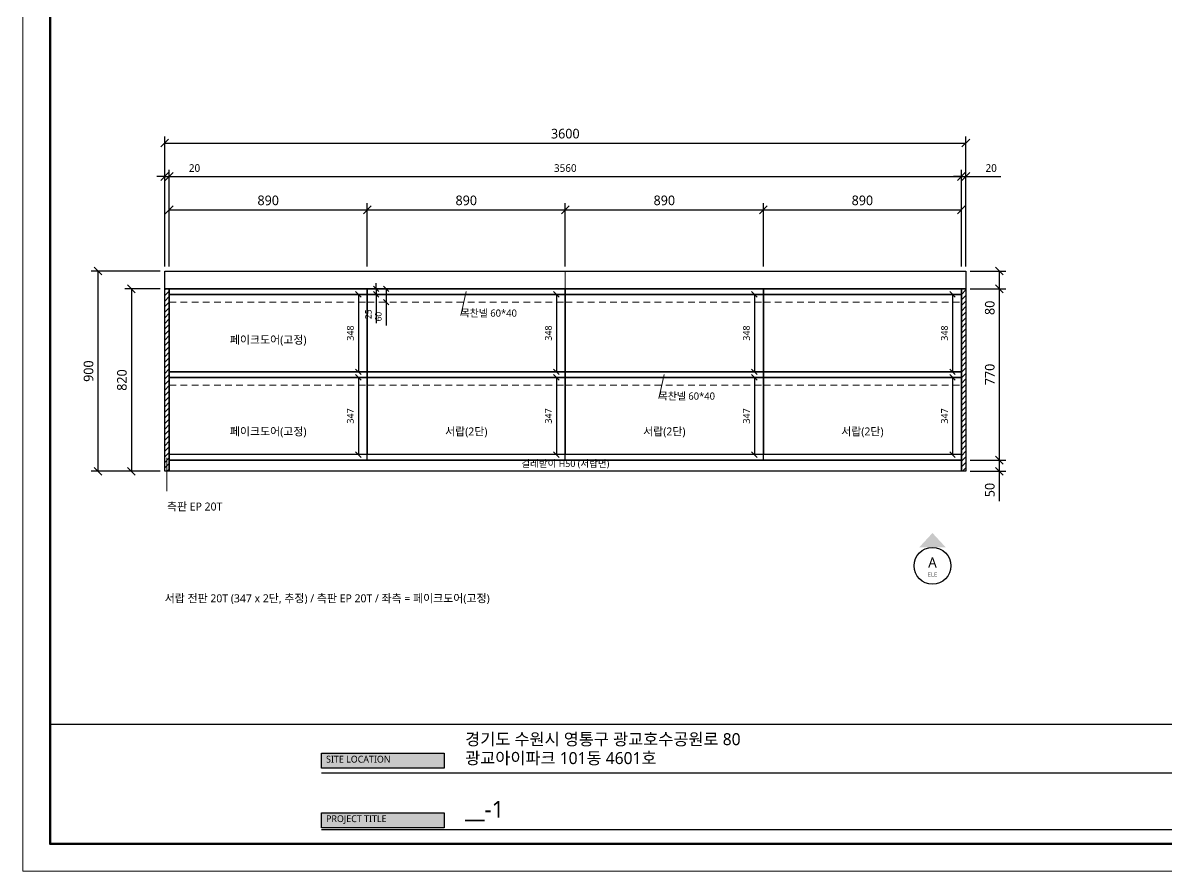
# Model space of a CAD drawing. Header units: millimetres. Extents: x 112 to 77378, y 62 to 7704.
# Drawn here: x 32452 to 37590, y 78 to 3891 of the extents above; entities that cross this region are included whole.
import ezdxf
from ezdxf.enums import TextEntityAlignment as Align

# ---------------------------------------------------------------- set-up
doc = ezdxf.new("R2010")
doc.units = ezdxf.units.MM
doc.header["$LTSCALE"] = 10
for name, color, linetype, lineweight, true_color in [('DIM', 252, 'Continuous', 13, 0x969696), ('FRAME', 18, 'Continuous', 100, 0x000000), ('NOTE_BLUE', 5, 'Continuous', 9, 0x0000ff), ('NOTE_RED', 242, 'Continuous', 25, 0xde0038), ('OUTLINE', 18, 'Continuous', 25, 0x000000), ('TEXT', 18, 'Continuous', 13, 0x000000), ('THIN', 8, 'Continuous', 5, 0x6e6e6e)]:
    doc.layers.add(name, color=color, linetype=linetype, lineweight=lineweight, true_color=true_color)
doc.styles.add('MALGUN', font='malgun.ttf')
doc.dimstyles.new('KAB', dxfattribs={"dimscale": 25, "dimtxt": 1.73, "dimasz": 0, "dimexe": 1.2, "dimexo": 0.8, "dimgap": 0.8, "dimtad": 1, "dimdec": 0, "dimtxsty": 'MALGUN', "dimtsz": 0.7, "dimcen": 2.5, "dimclrd": 256, "dimclre": 256, "dimclrt": 256, "dimazin": 3, "dimtfac": 1, "dimtmove": 0, "dimatfit": 3})

# ---------------------------------------------------------------- blocks, each defined once
blk = doc.blocks.new('FRAME_SHEET4')
at = {"layer": 'FRAME', "true_color": 0x555555}
h = blk.add_hatch(color=251, dxfattribs=at)
h.dxf.hatch_style = 1
h.paths.add_polyline_path([(1455, 607.5), (2005, 607.5), (2005, 540), (1455, 540)])
h = blk.add_hatch(color=251, dxfattribs=at)
h.dxf.hatch_style = 1
h.paths.add_polyline_path([(1455, 340), (2005, 340), (2005, 272.5), (1455, 272.5)])
at = {"layer": 'FRAME', "color": 18, "lineweight": 25, "true_color": 0x000000}
blk.add_line((235, 737.5), (10265, 737.5), dxfattribs=at)
at = {"layer": 'FRAME', "color": 18, "lineweight": 13, "true_color": 0x000000}
blk.add_lwpolyline([(112.5, 7345), (10387.5, 7345), (10387.5, 77.5), (112.5, 77.5)], close=True, dxfattribs=at)
at = {"layer": 'FRAME', "color": 18, "lineweight": 100, "true_color": 0x000000}
blk.add_lwpolyline([(235, 7222.5), (10265, 7222.5), (10265, 200), (235, 200)], close=True, dxfattribs=at)
at = {"layer": 'OUTLINE', "color": 18, "lineweight": 25, "true_color": 0x000000}
for p, q in [((1455, 520), (5450, 520)), ((1455, 265), (5450, 265))]:
    blk.add_line(p, q, dxfattribs=at)
for points in [[(1455, 607.5), (2005, 607.5), (2005, 540), (1455, 540)], [(1455, 340), (2005, 340), (2005, 272.5), (1455, 272.5)]]:
    blk.add_lwpolyline(points, close=True, dxfattribs=at)
at = {"layer": 'TEXT', "color": 18, "true_color": 0x000000, "style": 'MALGUN'}
for s, height, p in [('경기도 수원시 영통구 광교호수공원로 80', 54, (2100, 627.5)), ('광교아이파크 101동 4601호', 54, (2100, 542.5)), ('__-1', 75.6, (2100, 295))]:
    blk.add_text(s, height=height, dxfattribs=at).set_placement(p, align=Align.BOTTOM_LEFT)
at = {"layer": 'TEXT', "color": 7, "true_color": 0xffffff, "style": 'MALGUN'}
for s, p in [('SITE LOCATION', (1475, 556.25)), ('PROJECT TITLE', (1475, 288.75))]:
    blk.add_text(s, height=30.6, dxfattribs=at).set_placement(p, align=Align.BOTTOM_LEFT)
blk = doc.blocks.new('*D575')
at = {"layer": 'Defpoints', "color": 0, "transparency": 16777216}
for p in [(1620, 2297), (1620, 1950), (1620, 1950)]:
    blk.add_point(p, dxfattribs=at)
at = {"layer": 'DIM', "lineweight": -2, "transparency": 16777216}
for p, q in [((1632.5, 2284.5), (1607.5, 2309.5)), ((1620, 2297), (1620, 1950)), ((1632.5, 1937.5), (1607.5, 1962.5))]:
    blk.add_line(p, q, dxfattribs=at)
at = {"layer": 'DIM', "lineweight": 13, "transparency": 16777216, "insert": (1584.2, 2123.5), "char_height": 30.6, "attachment_point": 5, "rotation": 90, "style": 'MALGUN'}
blk.add_mtext('347', dxfattribs=at)
blk = doc.blocks.new('*D576')
at = {"layer": 'Defpoints', "color": 0, "transparency": 16777216}
for p in [(1620, 2670), (1620, 2322), (1620, 2322)]:
    blk.add_point(p, dxfattribs=at)
at = {"layer": 'DIM', "lineweight": -2, "transparency": 16777216}
for p, q in [((1632.5, 2657.5), (1607.5, 2682.5)), ((1620, 2670), (1620, 2322)), ((1632.5, 2309.5), (1607.5, 2334.5))]:
    blk.add_line(p, q, dxfattribs=at)
at = {"layer": 'DIM', "lineweight": 13, "transparency": 16777216, "insert": (1584.2, 2496), "char_height": 30.6, "attachment_point": 5, "rotation": 90, "style": 'MALGUN'}
blk.add_mtext('348', dxfattribs=at)
blk = doc.blocks.new('*D577')
at = {"layer": 'Defpoints', "color": 0, "transparency": 16777216}
for p in [(2510, 2297), (2510, 1950), (2510, 1950)]:
    blk.add_point(p, dxfattribs=at)
at = {"layer": 'DIM', "lineweight": -2, "transparency": 16777216}
for p, q in [((2522.5, 2284.5), (2497.5, 2309.5)), ((2510, 2297), (2510, 1950)), ((2522.5, 1937.5), (2497.5, 1962.5))]:
    blk.add_line(p, q, dxfattribs=at)
at = {"layer": 'DIM', "lineweight": 13, "transparency": 16777216, "insert": (2474.2, 2123.5), "char_height": 30.6, "attachment_point": 5, "rotation": 90, "style": 'MALGUN'}
blk.add_mtext('347', dxfattribs=at)
blk = doc.blocks.new('*D563')
at = {"layer": 'Defpoints', "color": 0, "transparency": 16777216}
for p in [(2510, 2670), (2510, 2322), (2510, 2322)]:
    blk.add_point(p, dxfattribs=at)
at = {"layer": 'DIM', "lineweight": -2, "transparency": 16777216}
for p, q in [((2522.5, 2657.5), (2497.5, 2682.5)), ((2510, 2670), (2510, 2322)), ((2522.5, 2309.5), (2497.5, 2334.5))]:
    blk.add_line(p, q, dxfattribs=at)
at = {"layer": 'DIM', "lineweight": 13, "transparency": 16777216, "insert": (2474.2, 2496), "char_height": 30.6, "attachment_point": 5, "rotation": 90, "style": 'MALGUN'}
blk.add_mtext('348', dxfattribs=at)
blk = doc.blocks.new('*D585')
at = {"layer": 'Defpoints', "color": 0, "transparency": 16777216}
for p in [(3400, 2297), (3400, 1950), (3400, 1950)]:
    blk.add_point(p, dxfattribs=at)
at = {"layer": 'DIM', "lineweight": -2, "transparency": 16777216}
for p, q in [((3412.5, 2284.5), (3387.5, 2309.5)), ((3400, 2297), (3400, 1950)), ((3412.5, 1937.5), (3387.5, 1962.5))]:
    blk.add_line(p, q, dxfattribs=at)
at = {"layer": 'DIM', "lineweight": 13, "transparency": 16777216, "insert": (3364.2, 2123.5), "char_height": 30.6, "attachment_point": 5, "rotation": 90, "style": 'MALGUN'}
blk.add_mtext('347', dxfattribs=at)
blk = doc.blocks.new('*D564')
at = {"layer": 'Defpoints', "color": 0, "transparency": 16777216}
for p in [(3400, 2670), (3400, 2322), (3400, 2322)]:
    blk.add_point(p, dxfattribs=at)
at = {"layer": 'DIM', "lineweight": -2, "transparency": 16777216}
for p, q in [((3412.5, 2657.5), (3387.5, 2682.5)), ((3400, 2670), (3400, 2322)), ((3412.5, 2309.5), (3387.5, 2334.5))]:
    blk.add_line(p, q, dxfattribs=at)
at = {"layer": 'DIM', "lineweight": 13, "transparency": 16777216, "insert": (3364.2, 2496), "char_height": 30.6, "attachment_point": 5, "rotation": 90, "style": 'MALGUN'}
blk.add_mtext('348', dxfattribs=at)
blk = doc.blocks.new('*D565')
at = {"layer": 'Defpoints', "color": 0, "transparency": 16777216}
for p in [(4290, 2297), (4290, 1950), (4290, 1950)]:
    blk.add_point(p, dxfattribs=at)
at = {"layer": 'DIM', "lineweight": -2, "transparency": 16777216}
for p, q in [((4302.5, 2284.5), (4277.5, 2309.5)), ((4290, 2297), (4290, 1950)), ((4302.5, 1937.5), (4277.5, 1962.5))]:
    blk.add_line(p, q, dxfattribs=at)
at = {"layer": 'DIM', "lineweight": 13, "transparency": 16777216, "insert": (4254.2, 2123.5), "char_height": 30.6, "attachment_point": 5, "rotation": 90, "style": 'MALGUN'}
blk.add_mtext('347', dxfattribs=at)
blk = doc.blocks.new('*D583')
at = {"layer": 'Defpoints', "color": 0, "transparency": 16777216}
for p in [(4290, 2670), (4290, 2322), (4290, 2322)]:
    blk.add_point(p, dxfattribs=at)
at = {"layer": 'DIM', "lineweight": -2, "transparency": 16777216}
for p, q in [((4302.5, 2657.5), (4277.5, 2682.5)), ((4290, 2670), (4290, 2322)), ((4302.5, 2309.5), (4277.5, 2334.5))]:
    blk.add_line(p, q, dxfattribs=at)
at = {"layer": 'DIM', "lineweight": 13, "transparency": 16777216, "insert": (4254.2, 2496), "char_height": 30.6, "attachment_point": 5, "rotation": 90, "style": 'MALGUN'}
blk.add_mtext('348', dxfattribs=at)
blk = doc.blocks.new('*D566')
at = {"layer": 'Defpoints', "color": 0, "transparency": 16777216}
for p in [(1700, 2695), (1700, 2670), (1700, 2670)]:
    blk.add_point(p, dxfattribs=at)
at = {"layer": 'NOTE_BLUE', "lineweight": -2, "transparency": 16777216}
for p, q in [((1712.5, 2682.5), (1687.5, 2707.5)), ((1712.5, 2657.5), (1687.5, 2682.5)), ((1700, 2695), (1700, 2720)), ((1700, 2695), (1700, 2670)), ((1700, 2670), (1700, 2540.9))]:
    blk.add_line(p, q, dxfattribs=at)
at = {"layer": 'NOTE_BLUE', "lineweight": 9, "transparency": 16777216, "insert": (1665.1, 2580.5), "char_height": 28.8, "attachment_point": 5, "rotation": 90, "style": 'MALGUN'}
blk.add_mtext('25', dxfattribs=at)
blk = doc.blocks.new('*D567')
at = {"layer": 'Defpoints', "color": 0, "transparency": 16777216}
for p in [(1745, 2695), (1745, 2635), (1745, 2635)]:
    blk.add_point(p, dxfattribs=at)
at = {"layer": 'NOTE_BLUE', "lineweight": -2, "transparency": 16777216}
for p, q in [((1757.5, 2682.5), (1732.5, 2707.5)), ((1745, 2695), (1745, 2635)), ((1757.5, 2622.5), (1732.5, 2647.5)), ((1745, 2635), (1745, 2529.8))]:
    blk.add_line(p, q, dxfattribs=at)
at = {"layer": 'NOTE_BLUE', "lineweight": 9, "transparency": 16777216, "insert": (1710.1, 2569.9), "char_height": 28.8, "attachment_point": 5, "rotation": 90, "style": 'MALGUN'}
blk.add_mtext('60', dxfattribs=at)
blk = doc.blocks.new('*D568')
at = {"layer": 'Defpoints', "color": 0, "transparency": 16777216}
for p in [(1660, 3050), (770, 2775), (1660, 2775)]:
    blk.add_point(p, dxfattribs=at)
at = {"layer": 'DIM', "lineweight": -2, "transparency": 16777216}
for p, q in [((752.5, 3032.5), (787.5, 3067.5)), ((770, 2795), (770, 3080)), ((770, 3050), (1660, 3050)), ((1642.5, 3032.5), (1677.5, 3067.5)), ((1660, 2795), (1660, 3080))]:
    blk.add_line(p, q, dxfattribs=at)
at = {"layer": 'DIM', "lineweight": 13, "transparency": 16777216, "insert": (1215, 3092.3), "char_height": 43.2, "attachment_point": 5, "style": 'MALGUN'}
blk.add_mtext('890', dxfattribs=at)
blk = doc.blocks.new('*D569')
at = {"layer": 'Defpoints', "color": 0, "transparency": 16777216}
for p in [(2550, 3050), (1660, 2775), (2550, 2775)]:
    blk.add_point(p, dxfattribs=at)
at = {"layer": 'DIM', "lineweight": -2, "transparency": 16777216}
for p, q in [((1642.5, 3032.5), (1677.5, 3067.5)), ((1660, 2795), (1660, 3080)), ((1660, 3050), (2550, 3050)), ((2532.5, 3032.5), (2567.5, 3067.5)), ((2550, 2795), (2550, 3080))]:
    blk.add_line(p, q, dxfattribs=at)
at = {"layer": 'DIM', "lineweight": 13, "transparency": 16777216, "insert": (2105, 3092.3), "char_height": 43.2, "attachment_point": 5, "style": 'MALGUN'}
blk.add_mtext('890', dxfattribs=at)
blk = doc.blocks.new('*D570')
at = {"layer": 'Defpoints', "color": 0, "transparency": 16777216}
for p in [(3440, 3050), (2550, 2775), (3440, 2775)]:
    blk.add_point(p, dxfattribs=at)
at = {"layer": 'DIM', "lineweight": -2, "transparency": 16777216}
for p, q in [((2532.5, 3032.5), (2567.5, 3067.5)), ((2550, 2795), (2550, 3080)), ((2550, 3050), (3440, 3050)), ((3422.5, 3032.5), (3457.5, 3067.5)), ((3440, 2795), (3440, 3080))]:
    blk.add_line(p, q, dxfattribs=at)
at = {"layer": 'DIM', "lineweight": 13, "transparency": 16777216, "insert": (2995, 3092.3), "char_height": 43.2, "attachment_point": 5, "style": 'MALGUN'}
blk.add_mtext('890', dxfattribs=at)
blk = doc.blocks.new('*D571')
at = {"layer": 'Defpoints', "color": 0, "transparency": 16777216}
for p in [(4330, 3050), (3440, 2775), (4330, 2775)]:
    blk.add_point(p, dxfattribs=at)
at = {"layer": 'DIM', "lineweight": -2, "transparency": 16777216}
for p, q in [((3422.5, 3032.5), (3457.5, 3067.5)), ((3440, 2795), (3440, 3080)), ((3440, 3050), (4330, 3050)), ((4312.5, 3032.5), (4347.5, 3067.5)), ((4330, 2795), (4330, 3080))]:
    blk.add_line(p, q, dxfattribs=at)
at = {"layer": 'DIM', "lineweight": 13, "transparency": 16777216, "insert": (3885, 3092.3), "char_height": 43.2, "attachment_point": 5, "style": 'MALGUN'}
blk.add_mtext('890', dxfattribs=at)
blk = doc.blocks.new('*D572')
at = {"layer": 'Defpoints', "color": 0, "transparency": 16777216}
for p in [(770, 3200), (750, 2775), (770, 2775)]:
    blk.add_point(p, dxfattribs=at)
at = {"layer": 'DIM', "lineweight": -2, "transparency": 16777216}
for p, q in [((750, 3200), (715, 3200)), ((732.5, 3182.5), (767.5, 3217.5)), ((750, 2795), (750, 3230)), ((750, 3200), (770, 3200)), ((752.5, 3182.5), (787.5, 3217.5)), ((770, 2795), (770, 3230)), ((770, 3200), (927.7, 3200))]:
    blk.add_line(p, q, dxfattribs=at)
at = {"layer": 'DIM', "lineweight": 13, "transparency": 16777216, "insert": (883.9, 3237.7), "char_height": 34.2, "attachment_point": 5, "style": 'MALGUN'}
blk.add_mtext('20', dxfattribs=at)
blk = doc.blocks.new('*D573')
at = {"layer": 'Defpoints', "color": 0, "transparency": 16777216}
for p in [(4330, 3200), (770, 2775), (4330, 2775)]:
    blk.add_point(p, dxfattribs=at)
at = {"layer": 'DIM', "lineweight": -2, "transparency": 16777216}
for p, q in [((752.5, 3182.5), (787.5, 3217.5)), ((770, 2795), (770, 3230)), ((770, 3200), (4330, 3200)), ((4312.5, 3182.5), (4347.5, 3217.5)), ((4330, 2795), (4330, 3230))]:
    blk.add_line(p, q, dxfattribs=at)
at = {"layer": 'DIM', "lineweight": 13, "transparency": 16777216, "insert": (2550, 3237.7), "char_height": 34.2, "attachment_point": 5, "style": 'MALGUN'}
blk.add_mtext('3560', dxfattribs=at)
blk = doc.blocks.new('*D574')
at = {"layer": 'Defpoints', "color": 0, "transparency": 16777216}
for p in [(4350, 3200), (4330, 2775), (4350, 2775)]:
    blk.add_point(p, dxfattribs=at)
at = {"layer": 'DIM', "lineweight": -2, "transparency": 16777216}
for p, q in [((4330, 3200), (4295, 3200)), ((4312.5, 3182.5), (4347.5, 3217.5)), ((4330, 2795), (4330, 3230)), ((4330, 3200), (4350, 3200)), ((4332.5, 3182.5), (4367.5, 3217.5)), ((4350, 2795), (4350, 3230)), ((4350, 3200), (4507.7, 3200))]:
    blk.add_line(p, q, dxfattribs=at)
at = {"layer": 'DIM', "lineweight": 13, "transparency": 16777216, "insert": (4463.9, 3237.7), "char_height": 34.2, "attachment_point": 5, "style": 'MALGUN'}
blk.add_mtext('20', dxfattribs=at)
blk = doc.blocks.new('*D584')
at = {"layer": 'Defpoints', "color": 0, "transparency": 16777216}
for p in [(4350, 3350), (750, 2775), (4350, 2775)]:
    blk.add_point(p, dxfattribs=at)
at = {"layer": 'DIM', "lineweight": -2, "transparency": 16777216}
for p, q in [((732.5, 3332.5), (767.5, 3367.5)), ((750, 2795), (750, 3380)), ((750, 3350), (4350, 3350)), ((4332.5, 3332.5), (4367.5, 3367.5)), ((4350, 2795), (4350, 3380))]:
    blk.add_line(p, q, dxfattribs=at)
at = {"layer": 'DIM', "lineweight": 13, "transparency": 16777216, "insert": (2550, 3392.3), "char_height": 43.2, "attachment_point": 5, "style": 'MALGUN'}
blk.add_mtext('3600', dxfattribs=at)
blk = doc.blocks.new('*D578')
at = {"layer": 'Defpoints', "color": 0, "transparency": 16777216}
for p in [(750, 2695), (600, 1875), (750, 1875)]:
    blk.add_point(p, dxfattribs=at)
at = {"layer": 'DIM', "lineweight": -2, "transparency": 16777216}
for p, q in [((730, 2695), (570, 2695)), ((617.5, 2677.5), (582.5, 2712.5)), ((600, 2695), (600, 1875)), ((730, 1875), (570, 1875)), ((617.5, 1857.5), (582.5, 1892.5))]:
    blk.add_line(p, q, dxfattribs=at)
at = {"layer": 'DIM', "lineweight": 13, "transparency": 16777216, "insert": (557.7, 2285), "char_height": 43.2, "attachment_point": 5, "rotation": 90, "style": 'MALGUN'}
blk.add_mtext('820', dxfattribs=at)
blk = doc.blocks.new('*D579')
at = {"layer": 'Defpoints', "color": 0, "transparency": 16777216}
for p in [(750, 2775), (450, 1875), (750, 1875)]:
    blk.add_point(p, dxfattribs=at)
at = {"layer": 'DIM', "lineweight": -2, "transparency": 16777216}
for p, q in [((730, 2775), (420, 2775)), ((467.5, 2757.5), (432.5, 2792.5)), ((450, 2775), (450, 1875)), ((730, 1875), (420, 1875)), ((467.5, 1857.5), (432.5, 1892.5))]:
    blk.add_line(p, q, dxfattribs=at)
at = {"layer": 'DIM', "lineweight": 13, "transparency": 16777216, "insert": (407.7, 2325), "char_height": 43.2, "attachment_point": 5, "rotation": 90, "style": 'MALGUN'}
blk.add_mtext('900', dxfattribs=at)
blk = doc.blocks.new('*D580')
at = {"layer": 'Defpoints', "color": 0, "transparency": 16777216}
for p in [(4350, 2775), (4350, 2695), (4500, 2695)]:
    blk.add_point(p, dxfattribs=at)
at = {"layer": 'DIM', "lineweight": -2, "transparency": 16777216}
for p, q in [((4370, 2775), (4530, 2775)), ((4517.5, 2757.5), (4482.5, 2792.5)), ((4500, 2775), (4500, 2695)), ((4370, 2695), (4530, 2695)), ((4517.5, 2677.5), (4482.5, 2712.5)), ((4500, 2695), (4500, 2559.2))]:
    blk.add_line(p, q, dxfattribs=at)
at = {"layer": 'DIM', "lineweight": 13, "transparency": 16777216, "insert": (4457.7, 2609.6), "char_height": 43.2, "attachment_point": 5, "rotation": 90, "style": 'MALGUN'}
blk.add_mtext('80', dxfattribs=at)
blk = doc.blocks.new('*D581')
at = {"layer": 'Defpoints', "color": 0, "transparency": 16777216}
for p in [(4350, 2695), (4350, 1925), (4500, 1925)]:
    blk.add_point(p, dxfattribs=at)
at = {"layer": 'DIM', "lineweight": -2, "transparency": 16777216}
for p, q in [((4370, 2695), (4530, 2695)), ((4517.5, 2677.5), (4482.5, 2712.5)), ((4500, 2695), (4500, 1925)), ((4370, 1925), (4530, 1925)), ((4517.5, 1907.5), (4482.5, 1942.5))]:
    blk.add_line(p, q, dxfattribs=at)
at = {"layer": 'DIM', "lineweight": 13, "transparency": 16777216, "insert": (4457.7, 2310), "char_height": 43.2, "attachment_point": 5, "rotation": 90, "style": 'MALGUN'}
blk.add_mtext('770', dxfattribs=at)
blk = doc.blocks.new('*D582')
at = {"layer": 'Defpoints', "color": 0, "transparency": 16777216}
for p in [(4350, 1925), (4350, 1875), (4500, 1875)]:
    blk.add_point(p, dxfattribs=at)
at = {"layer": 'DIM', "lineweight": -2, "transparency": 16777216}
for p, q in [((4370, 1925), (4530, 1925)), ((4517.5, 1907.5), (4482.5, 1942.5)), ((4500, 1925), (4500, 1875)), ((4370, 1875), (4530, 1875)), ((4517.5, 1857.5), (4482.5, 1892.5)), ((4500, 1875), (4500, 1741.2))]:
    blk.add_line(p, q, dxfattribs=at)
at = {"layer": 'DIM', "lineweight": 13, "transparency": 16777216, "insert": (4457.7, 1790.6), "char_height": 43.2, "attachment_point": 5, "rotation": 90, "style": 'MALGUN'}
blk.add_mtext('50', dxfattribs=at)
blk = doc.blocks.new('VIEW_FRONT_DOOR_S4')
at = {"layer": 'OUTLINE', "true_color": 0x000000}
h = blk.add_hatch(color=18, dxfattribs=at)
h.dxf.hatch_style = 1
h.paths.add_polyline_path([(4140, 1532.5), (4260, 1532.5), (4200, 1597.5)])
at = {"layer": 'THIN', "lineweight": 5, "true_color": 0xa5a5a5}
h = blk.add_hatch(dxfattribs=at)
h.set_pattern_fill('ANSI31', color=253, scale=5.5678)
h.paths.add_polyline_path([(750, 2695), (770, 2695), (770, 1875), (750, 1875)])
h = blk.add_hatch(dxfattribs=at)
h.set_pattern_fill('ANSI31', color=253, scale=5.56777)
h.paths.add_polyline_path([(4330, 2695), (4350, 2695), (4350, 1875), (4330, 1875)])
at = {"layer": 'NOTE_BLUE', "color": 5, "lineweight": 9, "true_color": 0x0000ff}
for p, q in [((2080, 2575.8), (2105, 2682.5)), ((2970, 2202.7), (2995, 2309.5)), ((760, 1935), (760, 1785))]:
    blk.add_line(p, q, dxfattribs=at)
at = {"layer": 'OUTLINE', "color": 18, "lineweight": 25, "true_color": 0x000000}
for p, q in [((770, 1925), (770, 2695)), ((1660, 1925), (1660, 2695)), ((2550, 1925), (2550, 2695)), ((3440, 1925), (3440, 2695))]:
    blk.add_line(p, q, dxfattribs=at)
for points in [[(750, 2775), (4350, 2775), (4350, 2695), (750, 2695)], [(750, 2695), (770, 2695), (770, 1875), (750, 1875)], [(770, 2695), (4330, 2695), (4330, 1925), (770, 1925)], [(771.5, 2695), (1658.5, 2695), (1658.5, 2670), (771.5, 2670)], [(1661.5, 2695), (2548.5, 2695), (2548.5, 2670), (1661.5, 2670)], [(2551.5, 2695), (3438.5, 2695), (3438.5, 2670), (2551.5, 2670)], [(3441.5, 2695), (4328.5, 2695), (4328.5, 2670), (3441.5, 2670)], [(4330, 2695), (4350, 2695), (4350, 1875), (4330, 1875)], [(771.5, 2670), (1658.5, 2670), (1658.5, 2322), (771.5, 2322)], [(1661.5, 2670), (2548.5, 2670), (2548.5, 2322), (1661.5, 2322)], [(2551.5, 2670), (3438.5, 2670), (3438.5, 2322), (2551.5, 2322)], [(3441.5, 2670), (4328.5, 2670), (4328.5, 2322), (3441.5, 2322)], [(771.5, 2322), (1658.5, 2322), (1658.5, 2297), (771.5, 2297)], [(1661.5, 2322), (2548.5, 2322), (2548.5, 2297), (1661.5, 2297)], [(2551.5, 2322), (3438.5, 2322), (3438.5, 2297), (2551.5, 2297)], [(3441.5, 2322), (4328.5, 2322), (4328.5, 2297), (3441.5, 2297)], [(771.5, 2297), (1658.5, 2297), (1658.5, 1950), (771.5, 1950)], [(1661.5, 2297), (2548.5, 2297), (2548.5, 1950), (1661.5, 1950)], [(2551.5, 2297), (3438.5, 2297), (3438.5, 1950), (2551.5, 1950)], [(3441.5, 2297), (4328.5, 2297), (4328.5, 1950), (3441.5, 1950)], [(770, 1925), (4330, 1925), (4330, 1875), (770, 1875)]]:
    blk.add_lwpolyline(points, close=True, dxfattribs=at)
blk.add_circle((4200, 1450), 82.5, dxfattribs=at)
at = {"layer": 'THIN', "color": 8, "lineweight": 5, "true_color": 0x6e6e6e}
for p, q in [((2550, 2775), (2550, 2695)), ((771.5, 2635), (801.5, 2635)), ((821.5, 2635), (851.5, 2635)), ((871.5, 2635), (901.5, 2635)), ((921.5, 2635), (951.5, 2635)), ((971.5, 2635), (1001.5, 2635)), ((1021.5, 2635), (1051.5, 2635)), ((1071.5, 2635), (1101.5, 2635)), ((1121.5, 2635), (1151.5, 2635)), ((1171.5, 2635), (1201.5, 2635)), ((1221.5, 2635), (1251.5, 2635)), ((1271.5, 2635), (1301.5, 2635)), ((1321.5, 2635), (1351.5, 2635)), ((1371.5, 2635), (1401.5, 2635)), ((1421.5, 2635), (1451.5, 2635)), ((1471.5, 2635), (1501.5, 2635)), ((1521.5, 2635), (1551.5, 2635)), ((1571.5, 2635), (1601.5, 2635)), ((1621.5, 2635), (1651.5, 2635)), ((1661.5, 2635), (1691.5, 2635)), ((1711.5, 2635), (1741.5, 2635)), ((1761.5, 2635), (1791.5, 2635)), ((1811.5, 2635), (1841.5, 2635)), ((1861.5, 2635), (1891.5, 2635)), ((1911.5, 2635), (1941.5, 2635)), ((1961.5, 2635), (1991.5, 2635)), ((2011.5, 2635), (2041.5, 2635)), ((2061.5, 2635), (2091.5, 2635)), ((2111.5, 2635), (2141.5, 2635)), ((2161.5, 2635), (2191.5, 2635)), ((2211.5, 2635), (2241.5, 2635)), ((2261.5, 2635), (2291.5, 2635)), ((2311.5, 2635), (2341.5, 2635)), ((2361.5, 2635), (2391.5, 2635)), ((2411.5, 2635), (2441.5, 2635)), ((2461.5, 2635), (2491.5, 2635)), ((2511.5, 2635), (2541.5, 2635)), ((2551.5, 2635), (2581.5, 2635)), ((2601.5, 2635), (2631.5, 2635)), ((2651.5, 2635), (2681.5, 2635)), ((2701.5, 2635), (2731.5, 2635)), ((2751.5, 2635), (2781.5, 2635)), ((2801.5, 2635), (2831.5, 2635)), ((2851.5, 2635), (2881.5, 2635)), ((2901.5, 2635), (2931.5, 2635)), ((2951.5, 2635), (2981.5, 2635)), ((3001.5, 2635), (3031.5, 2635)), ((3051.5, 2635), (3081.5, 2635)), ((3101.5, 2635), (3131.5, 2635)), ((3151.5, 2635), (3181.5, 2635)), ((3201.5, 2635), (3231.5, 2635)), ((3251.5, 2635), (3281.5, 2635)), ((3301.5, 2635), (3331.5, 2635)), ((3351.5, 2635), (3381.5, 2635)), ((3401.5, 2635), (3431.5, 2635)), ((3441.5, 2635), (3471.5, 2635)), ((3491.5, 2635), (3521.5, 2635)), ((3541.5, 2635), (3571.5, 2635)), ((3591.5, 2635), (3621.5, 2635)), ((3641.5, 2635), (3671.5, 2635)), ((3691.5, 2635), (3721.5, 2635)), ((3741.5, 2635), (3771.5, 2635)), ((3791.5, 2635), (3821.5, 2635)), ((3841.5, 2635), (3871.5, 2635)), ((3891.5, 2635), (3921.5, 2635)), ((3941.5, 2635), (3971.5, 2635)), ((3991.5, 2635), (4021.5, 2635)), ((4041.5, 2635), (4071.5, 2635)), ((4091.5, 2635), (4121.5, 2635)), ((4141.5, 2635), (4171.5, 2635)), ((4191.5, 2635), (4221.5, 2635)), ((4241.5, 2635), (4271.5, 2635)), ((4291.5, 2635), (4321.5, 2635)), ((771.5, 2262), (801.5, 2262)), ((821.5, 2262), (851.5, 2262)), ((871.5, 2262), (901.5, 2262)), ((921.5, 2262), (951.5, 2262)), ((971.5, 2262), (1001.5, 2262)), ((1021.5, 2262), (1051.5, 2262)), ((1071.5, 2262), (1101.5, 2262)), ((1121.5, 2262), (1151.5, 2262)), ((1171.5, 2262), (1201.5, 2262)), ((1221.5, 2262), (1251.5, 2262)), ((1271.5, 2262), (1301.5, 2262)), ((1321.5, 2262), (1351.5, 2262)), ((1371.5, 2262), (1401.5, 2262)), ((1421.5, 2262), (1451.5, 2262)), ((1471.5, 2262), (1501.5, 2262)), ((1521.5, 2262), (1551.5, 2262)), ((1571.5, 2262), (1601.5, 2262)), ((1621.5, 2262), (1651.5, 2262)), ((1661.5, 2262), (1691.5, 2262)), ((1711.5, 2262), (1741.5, 2262)), ((1761.5, 2262), (1791.5, 2262)), ((1811.5, 2262), (1841.5, 2262)), ((1861.5, 2262), (1891.5, 2262)), ((1911.5, 2262), (1941.5, 2262)), ((1961.5, 2262), (1991.5, 2262)), ((2011.5, 2262), (2041.5, 2262)), ((2061.5, 2262), (2091.5, 2262)), ((2111.5, 2262), (2141.5, 2262)), ((2161.5, 2262), (2191.5, 2262)), ((2211.5, 2262), (2241.5, 2262)), ((2261.5, 2262), (2291.5, 2262)), ((2311.5, 2262), (2341.5, 2262)), ((2361.5, 2262), (2391.5, 2262)), ((2411.5, 2262), (2441.5, 2262)), ((2461.5, 2262), (2491.5, 2262)), ((2511.5, 2262), (2541.5, 2262)), ((2551.5, 2262), (2581.5, 2262)), ((2601.5, 2262), (2631.5, 2262)), ((2651.5, 2262), (2681.5, 2262)), ((2701.5, 2262), (2731.5, 2262)), ((2751.5, 2262), (2781.5, 2262)), ((2801.5, 2262), (2831.5, 2262)), ((2851.5, 2262), (2881.5, 2262)), ((2901.5, 2262), (2931.5, 2262)), ((2951.5, 2262), (2981.5, 2262)), ((3001.5, 2262), (3031.5, 2262)), ((3051.5, 2262), (3081.5, 2262)), ((3101.5, 2262), (3131.5, 2262)), ((3151.5, 2262), (3181.5, 2262)), ((3201.5, 2262), (3231.5, 2262)), ((3251.5, 2262), (3281.5, 2262)), ((3301.5, 2262), (3331.5, 2262)), ((3351.5, 2262), (3381.5, 2262)), ((3401.5, 2262), (3431.5, 2262)), ((3441.5, 2262), (3471.5, 2262)), ((3491.5, 2262), (3521.5, 2262)), ((3541.5, 2262), (3571.5, 2262)), ((3591.5, 2262), (3621.5, 2262)), ((3641.5, 2262), (3671.5, 2262)), ((3691.5, 2262), (3721.5, 2262)), ((3741.5, 2262), (3771.5, 2262)), ((3791.5, 2262), (3821.5, 2262)), ((3841.5, 2262), (3871.5, 2262)), ((3891.5, 2262), (3921.5, 2262)), ((3941.5, 2262), (3971.5, 2262)), ((3991.5, 2262), (4021.5, 2262)), ((4041.5, 2262), (4071.5, 2262)), ((4091.5, 2262), (4121.5, 2262)), ((4141.5, 2262), (4171.5, 2262)), ((4191.5, 2262), (4221.5, 2262)), ((4241.5, 2262), (4271.5, 2262)), ((4291.5, 2262), (4321.5, 2262))]:
    blk.add_line(p, q, dxfattribs=at)
at = {"layer": 'NOTE_BLUE', "color": 5, "true_color": 0x0000ff, "style": 'MALGUN'}
for s, height, p in [('목찬넬 60*40', 32.4, (2080, 2560)), ('목찬넬 60*40', 32.4, (2970, 2187)), ('측판 EP 20T', 36, (760, 1687.5)), ('서랍 전판 20T (347 x 2단, 추정) / 측판 EP 20T / 좌측 = 페이크도어(고정)', 36, (750, 1275))]:
    blk.add_text(s, height=height, dxfattribs=at).set_placement(p, align=Align.BOTTOM_LEFT)
at = {"layer": 'NOTE_RED', "color": 242, "true_color": 0xde0038, "style": 'MALGUN'}
for p in [(1215, 2437), (1215, 2025)]:
    blk.add_text('페이크도어(고정)', height=36, dxfattribs=at).set_placement(p, align=Align.BOTTOM_CENTER)
at = {"layer": 'TEXT', "color": 251, "true_color": 0x5a5a5a, "style": 'MALGUN'}
for s, height, p in [('서랍(2단)', 36, (2105, 2025)), ('서랍(2단)', 36, (2995, 2025)), ('서랍(2단)', 36, (3885, 2025)), ('걸레받이 H50 (서랍면)', 30.6, (2550, 1885))]:
    blk.add_text(s, height=height, dxfattribs=at).set_placement(p, align=Align.BOTTOM_CENTER)
at = {"layer": 'TEXT', "color": 18, "true_color": 0x000000, "style": 'MALGUN'}
for s, height, p in [('A', 46.8, (4200, 1427.5)), ('ELE', 19.8, (4200, 1395))]:
    blk.add_text(s, height=height, dxfattribs=at).set_placement(p, align=Align.BOTTOM_CENTER)
at = {"layer": 'DIM', "color": 251, "lineweight": 13, "true_color": 0x5a5a5a}
for base, p1, p2, override, picture, middle in [((4350, 3350), (750, 2775), (4350, 2775), {"dimscale": 25, "dimtxt": 1.728, "dimtsz": 0.7}, '*D584', (2550, 3392.3)), ((770, 3200), (750, 2775), (770, 2775), {"dimscale": 25, "dimtxt": 1.368, "dimtsz": 0.7}, '*D572', (883.9, 3237.7)), ((4330, 3200), (770, 2775), (4330, 2775), {"dimscale": 25, "dimtxt": 1.368, "dimtsz": 0.7}, '*D573', (2550, 3237.7)), ((4350, 3200), (4330, 2775), (4350, 2775), {"dimscale": 25, "dimtxt": 1.368, "dimtsz": 0.7}, '*D574', (4463.9, 3237.7)), ((1660, 3050), (770, 2775), (1660, 2775), {"dimscale": 25, "dimtxt": 1.728, "dimtsz": 0.7}, '*D568', (1215, 3092.3)), ((2550, 3050), (1660, 2775), (2550, 2775), {"dimscale": 25, "dimtxt": 1.728, "dimtsz": 0.7}, '*D569', (2105, 3092.3)), ((3440, 3050), (2550, 2775), (3440, 2775), {"dimscale": 25, "dimtxt": 1.728, "dimtsz": 0.7}, '*D570', (2995, 3092.3)), ((4330, 3050), (3440, 2775), (4330, 2775), {"dimscale": 25, "dimtxt": 1.728, "dimtsz": 0.7}, '*D571', (3885, 3092.3))]:
    dim = blk.add_linear_dim(base=base, p1=p1, p2=p2, dimstyle='KAB', override=override, dxfattribs=at)
    dim.commit()
    dim.dimension.update_dxf_attribs({"geometry": picture, "text_midpoint": middle})
for base, p1, p2, override, picture, middle in [((450, 1875), (750, 2775), (750, 1875), {"dimscale": 25, "dimtxt": 1.728, "dimtsz": 0.7}, '*D579', (407.7, 2325)), ((4500, 2695), (4350, 2775), (4350, 2695), {"dimscale": 25, "dimtxt": 1.728, "dimtsz": 0.7}, '*D580', (4457.7, 2609.6)), ((600, 1875), (750, 2695), (750, 1875), {"dimscale": 25, "dimtxt": 1.728, "dimtsz": 0.7}, '*D578', (557.7, 2285)), ((1620, 2322), (1620, 2670), (1620, 2322), {"dimscale": 25, "dimtxt": 1.224, "dimtsz": 0.5, "dimse1": 1, "dimse2": 1}, '*D576', (1584.2, 2496)), ((2510, 2322), (2510, 2670), (2510, 2322), {"dimscale": 25, "dimtxt": 1.224, "dimtsz": 0.5, "dimse1": 1, "dimse2": 1}, '*D563', (2474.2, 2496)), ((3400, 2322), (3400, 2670), (3400, 2322), {"dimscale": 25, "dimtxt": 1.224, "dimtsz": 0.5, "dimse1": 1, "dimse2": 1}, '*D564', (3364.2, 2496)), ((4290, 2322), (4290, 2670), (4290, 2322), {"dimscale": 25, "dimtxt": 1.224, "dimtsz": 0.5, "dimse1": 1, "dimse2": 1}, '*D583', (4254.2, 2496)), ((4500, 1925), (4350, 2695), (4350, 1925), {"dimscale": 25, "dimtxt": 1.728, "dimtsz": 0.7}, '*D581', (4457.7, 2310)), ((1620, 1950), (1620, 2297), (1620, 1950), {"dimscale": 25, "dimtxt": 1.224, "dimtsz": 0.5, "dimse1": 1, "dimse2": 1}, '*D575', (1584.2, 2123.5)), ((2510, 1950), (2510, 2297), (2510, 1950), {"dimscale": 25, "dimtxt": 1.224, "dimtsz": 0.5, "dimse1": 1, "dimse2": 1}, '*D577', (2474.2, 2123.5)), ((3400, 1950), (3400, 2297), (3400, 1950), {"dimscale": 25, "dimtxt": 1.224, "dimtsz": 0.5, "dimse1": 1, "dimse2": 1}, '*D585', (3364.2, 2123.5)), ((4290, 1950), (4290, 2297), (4290, 1950), {"dimscale": 25, "dimtxt": 1.224, "dimtsz": 0.5, "dimse1": 1, "dimse2": 1}, '*D565', (4254.2, 2123.5)), ((4500, 1875), (4350, 1925), (4350, 1875), {"dimscale": 25, "dimtxt": 1.728, "dimtsz": 0.7}, '*D582', (4457.7, 1790.6))]:
    dim = blk.add_linear_dim(base=base, p1=p1, p2=p2, angle=90, dimstyle='KAB', override=override, dxfattribs=at)
    dim.commit()
    dim.dimension.update_dxf_attribs({"geometry": picture, "text_midpoint": middle})
at = {"layer": 'NOTE_BLUE', "color": 5, "lineweight": 9, "true_color": 0x0000ff}
for base, p1, p2, picture, middle in [((1700, 2670), (1700, 2695), (1700, 2670), '*D566', (1665.1, 2580.5)), ((1745, 2635), (1745, 2695), (1745, 2635), '*D567', (1710.1, 2569.9))]:
    dim = blk.add_linear_dim(base=base, p1=p1, p2=p2, angle=90, dimstyle='KAB', override={"dimscale": 25, "dimtxt": 1.152, "dimtsz": 0.5, "dimse1": 1, "dimse2": 1}, dxfattribs=at)
    dim.commit()
    dim.dimension.update_dxf_attribs({"geometry": picture, "text_midpoint": middle})

msp = doc.modelspace()

# ---------------------------------------------------------------- block references
for name in ['FRAME_SHEET4', 'VIEW_FRONT_DOOR_S4']:
    msp.add_blockref(name, (32340, 0))

doc.saveas('drawing.dxf')
